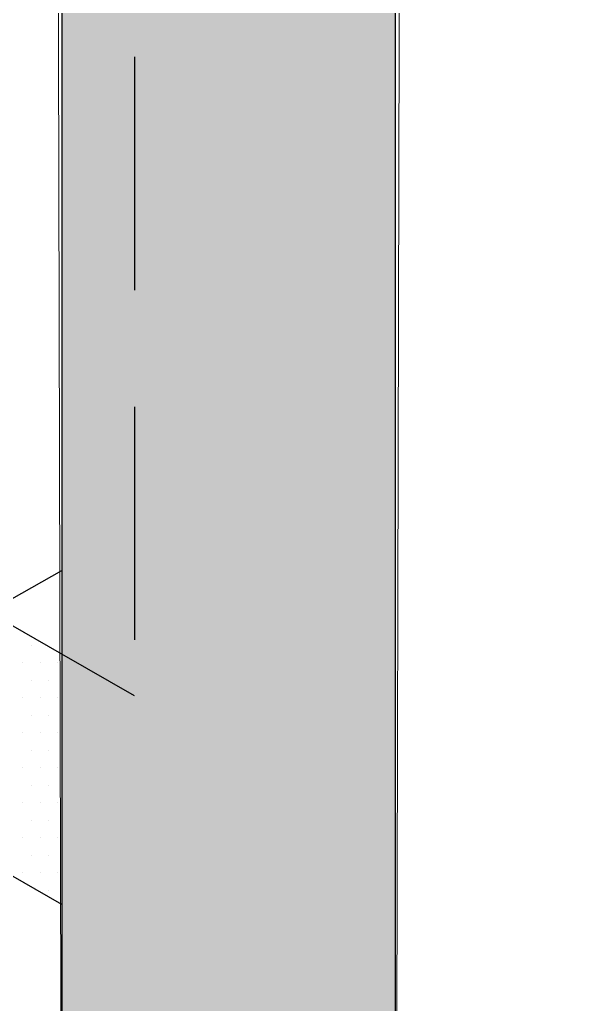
# Model space of a CAD drawing. Header units: inches. Extents: x -26 to 76, y -16 to 22.
# Drawn here: x 48.1 to 48.701, y -4.9 to -3.845 of the extents above; entities that cross this region are included whole.
import ezdxf

# ---------------------------------------------------------------- set-up
doc = ezdxf.new("R2010")
doc.units = ezdxf.units.IN
doc.header["$MEASUREMENT"] = 0
doc.linetypes.add('AI-Linetype-63', pattern=[0.375113, 0.250075, -0.125038])
for name, color, linetype, lineweight in [('.ATI-HATCH', 7, 'Continuous', 0), ('G-ANNO-TTLB', 7, 'Continuous', 0), ('LOGOS', 7, 'Continuous', 0), ('TYVEK', 7, 'Continuous', 0)]:
    doc.layers.add(name, color=color, linetype=linetype, lineweight=lineweight)

# ---------------------------------------------------------------- blocks, each defined once
blk = doc.blocks.new('Block_350')
at = {"layer": '.ATI-HATCH'}
blk.add_lwpolyline([(46.9972, -3.8668), (46.9972, -4.1294), (48.1449, -4.7933), (48.1449, -4.5249)], close=True, dxfattribs=at)
at = {"layer": '.ATI-HATCH', "color": 8, "lineweight": 0, "true_color": 0x808080}
for points in [[(48.1124, -4.5153), (48.1124, -4.5153), (48.1124, -4.5153), (48.1124, -4.5153)], [(48.103, -4.534), (48.103, -4.534), (48.103, -4.534), (48.103, -4.534)], [(48.1217, -4.534), (48.1217, -4.534), (48.1217, -4.534), (48.1217, -4.534)], [(48.1405, -4.534), (48.1405, -4.534), (48.1405, -4.534), (48.1405, -4.534)], [(48.1124, -4.5528), (48.1124, -4.5528), (48.1124, -4.5528), (48.1124, -4.5528)], [(48.1311, -4.5528), (48.1311, -4.5528), (48.1311, -4.5528), (48.1311, -4.5528)], [(48.103, -4.5716), (48.103, -4.5716), (48.103, -4.5716), (48.103, -4.5716)], [(48.1217, -4.5716), (48.1217, -4.5716), (48.1217, -4.5716), (48.1217, -4.5716)], [(48.1405, -4.5716), (48.1405, -4.5716), (48.1405, -4.5716), (48.1405, -4.5716)], [(48.1124, -4.5903), (48.1124, -4.5903), (48.1124, -4.5903), (48.1124, -4.5903)], [(48.1311, -4.5903), (48.1311, -4.5903), (48.1311, -4.5903), (48.1311, -4.5903)], [(48.103, -4.6091), (48.103, -4.6091), (48.103, -4.6091), (48.103, -4.6091)], [(48.1217, -4.6091), (48.1217, -4.6091), (48.1217, -4.6091), (48.1217, -4.6091)], [(48.1405, -4.6091), (48.1405, -4.6091), (48.1405, -4.6091), (48.1405, -4.6091)], [(48.1124, -4.6278), (48.1124, -4.6278), (48.1124, -4.6278), (48.1124, -4.6278)], [(48.1311, -4.6278), (48.1311, -4.6278), (48.1311, -4.6278), (48.1311, -4.6278)], [(48.103, -4.6466), (48.103, -4.6466), (48.103, -4.6466), (48.103, -4.6466)], [(48.1217, -4.6466), (48.1217, -4.6466), (48.1217, -4.6466), (48.1217, -4.6466)], [(48.1405, -4.6466), (48.1405, -4.6466), (48.1405, -4.6466), (48.1405, -4.6466)], [(48.1124, -4.6653), (48.1124, -4.6653), (48.1124, -4.6653), (48.1124, -4.6653)], [(48.1311, -4.6653), (48.1311, -4.6653), (48.1311, -4.6653), (48.1311, -4.6653)], [(48.103, -4.6841), (48.103, -4.6841), (48.103, -4.6841), (48.103, -4.6841)], [(48.1217, -4.6841), (48.1217, -4.6841), (48.1217, -4.6841), (48.1217, -4.6841)], [(48.1405, -4.6841), (48.1405, -4.6841), (48.1405, -4.6841), (48.1405, -4.6841)], [(48.1124, -4.7028), (48.1124, -4.7028), (48.1124, -4.7028), (48.1124, -4.7028)], [(48.1311, -4.7028), (48.1311, -4.7028), (48.1311, -4.7028), (48.1311, -4.7028)], [(48.103, -4.7216), (48.103, -4.7216), (48.103, -4.7216), (48.103, -4.7216)], [(48.1217, -4.7216), (48.1217, -4.7216), (48.1217, -4.7216), (48.1217, -4.7216)], [(48.1405, -4.7216), (48.1405, -4.7216), (48.1405, -4.7216), (48.1405, -4.7216)], [(48.1124, -4.7404), (48.1124, -4.7404), (48.1124, -4.7404), (48.1124, -4.7404)], [(48.1311, -4.7404), (48.1311, -4.7404), (48.1311, -4.7404), (48.1311, -4.7404)], [(48.103, -4.7591), (48.103, -4.7591), (48.103, -4.7591), (48.103, -4.7591)], [(48.1217, -4.7591), (48.1217, -4.7591), (48.1217, -4.7591), (48.1217, -4.7591)], [(48.1405, -4.7591), (48.1405, -4.7591), (48.1405, -4.7591), (48.1405, -4.7591)], [(48.1311, -4.7779), (48.1311, -4.7779), (48.1311, -4.7779), (48.1311, -4.7779)]]:
    blk.add_open_spline(points, degree=3, dxfattribs=at)

msp = doc.modelspace()

# ---------------------------------------------------------------- hatches: boundary and pattern name
at = {"layer": '.ATI-HATCH', "true_color": 0x808080, "transparency": 33554483}
msp.add_hatch(color=8, dxfattribs=at).paths.add_polyline_path([(48.1449, -5.3308), (48.5025, -5.5366), (48.5025, -2.0331), (48.1449, -1.8295)])
at = {"layer": 'G-ANNO-TTLB', "true_color": 0xff00ff, "transparency": 33554687}
h = msp.add_hatch(color=6, dxfattribs=at)
edge = h.paths.add_edge_path()
edge.add_spline(control_points=[(71.2273, -15.1345), (71.2273, -15.1345), (30.5273, -15.1345), (30.5273, -15.1345), (30.5273, -15.1345), (30.5273, 19.0008), (30.5273, 19.0008), (30.5273, 19.0008), (71.2273, 19.0008), (71.2273, 19.0008), (71.2273, 19.0008), (71.2273, -15.1345), (71.2273, -15.1345)], knot_values=[0, 0, 0, 0, 1, 1, 1, 2, 2, 2, 3, 3, 3, 4, 4, 4, 4], degree=3, periodic=0)
edge = h.paths.add_edge_path()
edge.add_spline(control_points=[(30.6523, 18.8757), (30.6523, 18.8757), (30.6523, -15.0095), (30.6523, -15.0095), (30.6523, -15.0095), (71.1023, -15.0095), (71.1023, -15.0095), (71.1023, -15.0095), (71.1023, 18.8757), (71.1023, 18.8757), (71.1023, 18.8757), (30.6523, 18.8757), (30.6523, 18.8757)], knot_values=[0, 0, 0, 0, 1, 1, 1, 2, 2, 2, 3, 3, 3, 4, 4, 4, 4], degree=3, periodic=0)
edge.add_line((30.6523, 18.8757), (30.6523, 18.8757))
at = {"layer": 'LOGOS', "true_color": 0x000000, "transparency": 33554687}
h = msp.add_hatch(dxfattribs=at)
h.set_pattern_fill('_U', color=18, scale=10, angle=45, style=2, pattern_type=0)
h.set_pattern_definition([(45, (0, 0), (-7.071, 7.071), [])])
h.paths.add_polyline_path([(48.5025, -5.5313), (48.1449, -5.3374), (48.1365, -1.8238), (48.5109, -2.0325)])

# ---------------------------------------------------------------- linework, layer by layer
at = {"layer": '.ATI-HATCH'}
msp.add_lwpolyline([(48.1449, -5.3308), (48.5025, -5.5366), (48.5025, -2.0331), (48.1449, -1.8295)], close=True, dxfattribs=at)
at = {"layer": 'G-ANNO-TTLB'}
for points in [[(71.2273, -15.1345), (71.2273, -15.1345), (30.5273, -15.1345), (30.5273, -15.1345), (30.5273, -15.1345), (30.5273, 19.0008), (30.5273, 19.0008), (30.5273, 19.0008), (71.2273, 19.0008), (71.2273, 19.0008), (71.2273, 19.0008), (71.2273, -15.1345), (71.2273, -15.1345)], [(30.6523, 18.8757), (30.6523, 18.8757), (30.6523, -15.0095), (30.6523, -15.0095), (30.6523, -15.0095), (71.1023, -15.0095), (71.1023, -15.0095), (71.1023, -15.0095), (71.1023, 18.8757), (71.1023, 18.8757), (71.1023, 18.8757), (30.6523, 18.8757), (30.6523, 18.8757)]]:
    msp.add_open_spline(points, degree=3, knots=[0, 0, 0, 0, 1, 1, 1, 2, 2, 2, 3, 3, 3, 4, 4, 4, 4], dxfattribs=at)
at = {"layer": 'LOGOS'}
msp.add_lwpolyline([(48.5025, -5.5313), (48.1449, -5.3374), (48.1365, -1.8238), (48.5109, -2.0325)], close=True, dxfattribs=at)
at = {"layer": 'TYVEK', "color": 3, "linetype": 'AI-Linetype-63', "lineweight": 25, "true_color": 0x00ff00}
msp.add_line((48.2228, -2.0088), (48.2228, -4.5695), dxfattribs=at)
at = {"layer": 'TYVEK', "color": 191, "lineweight": 25, "true_color": 0xbf7fff}
msp.add_line((48.1449, -2.0539), (48.1449, -4.435), dxfattribs=at)
at = {"layer": 'TYVEK', "color": 3, "lineweight": 25, "true_color": 0x00ff00}
for p, q in [((48.1449, -2.0539), (48.1449, -4.435)), ((48.1449, -4.5249), (46.9972, -3.8668)), ((48.0914, -4.4656), (48.1449, -4.435)), ((48.2228, -4.5695), (48.1449, -4.5249))]:
    msp.add_line(p, q, dxfattribs=at)
at = {"layer": 'TYVEK', "color": 4, "lineweight": 25, "true_color": 0x00ffff}
msp.add_line((48.1449, -4.7933), (46.9972, -4.1294), dxfattribs=at)
at = {"layer": 'TYVEK', "color": 243, "lineweight": 25, "true_color": 0xcc667f}
msp.add_lwpolyline([(48.1449, -5.3308), (48.5025, -5.5331), (48.5025, -2.0296), (48.1449, -1.8295)], close=True, dxfattribs=at)

# ---------------------------------------------------------------- block references
at = {"layer": '.ATI-HATCH'}
msp.add_blockref('Block_350', (0, 0), dxfattribs=at)

doc.saveas('drawing.dxf')
